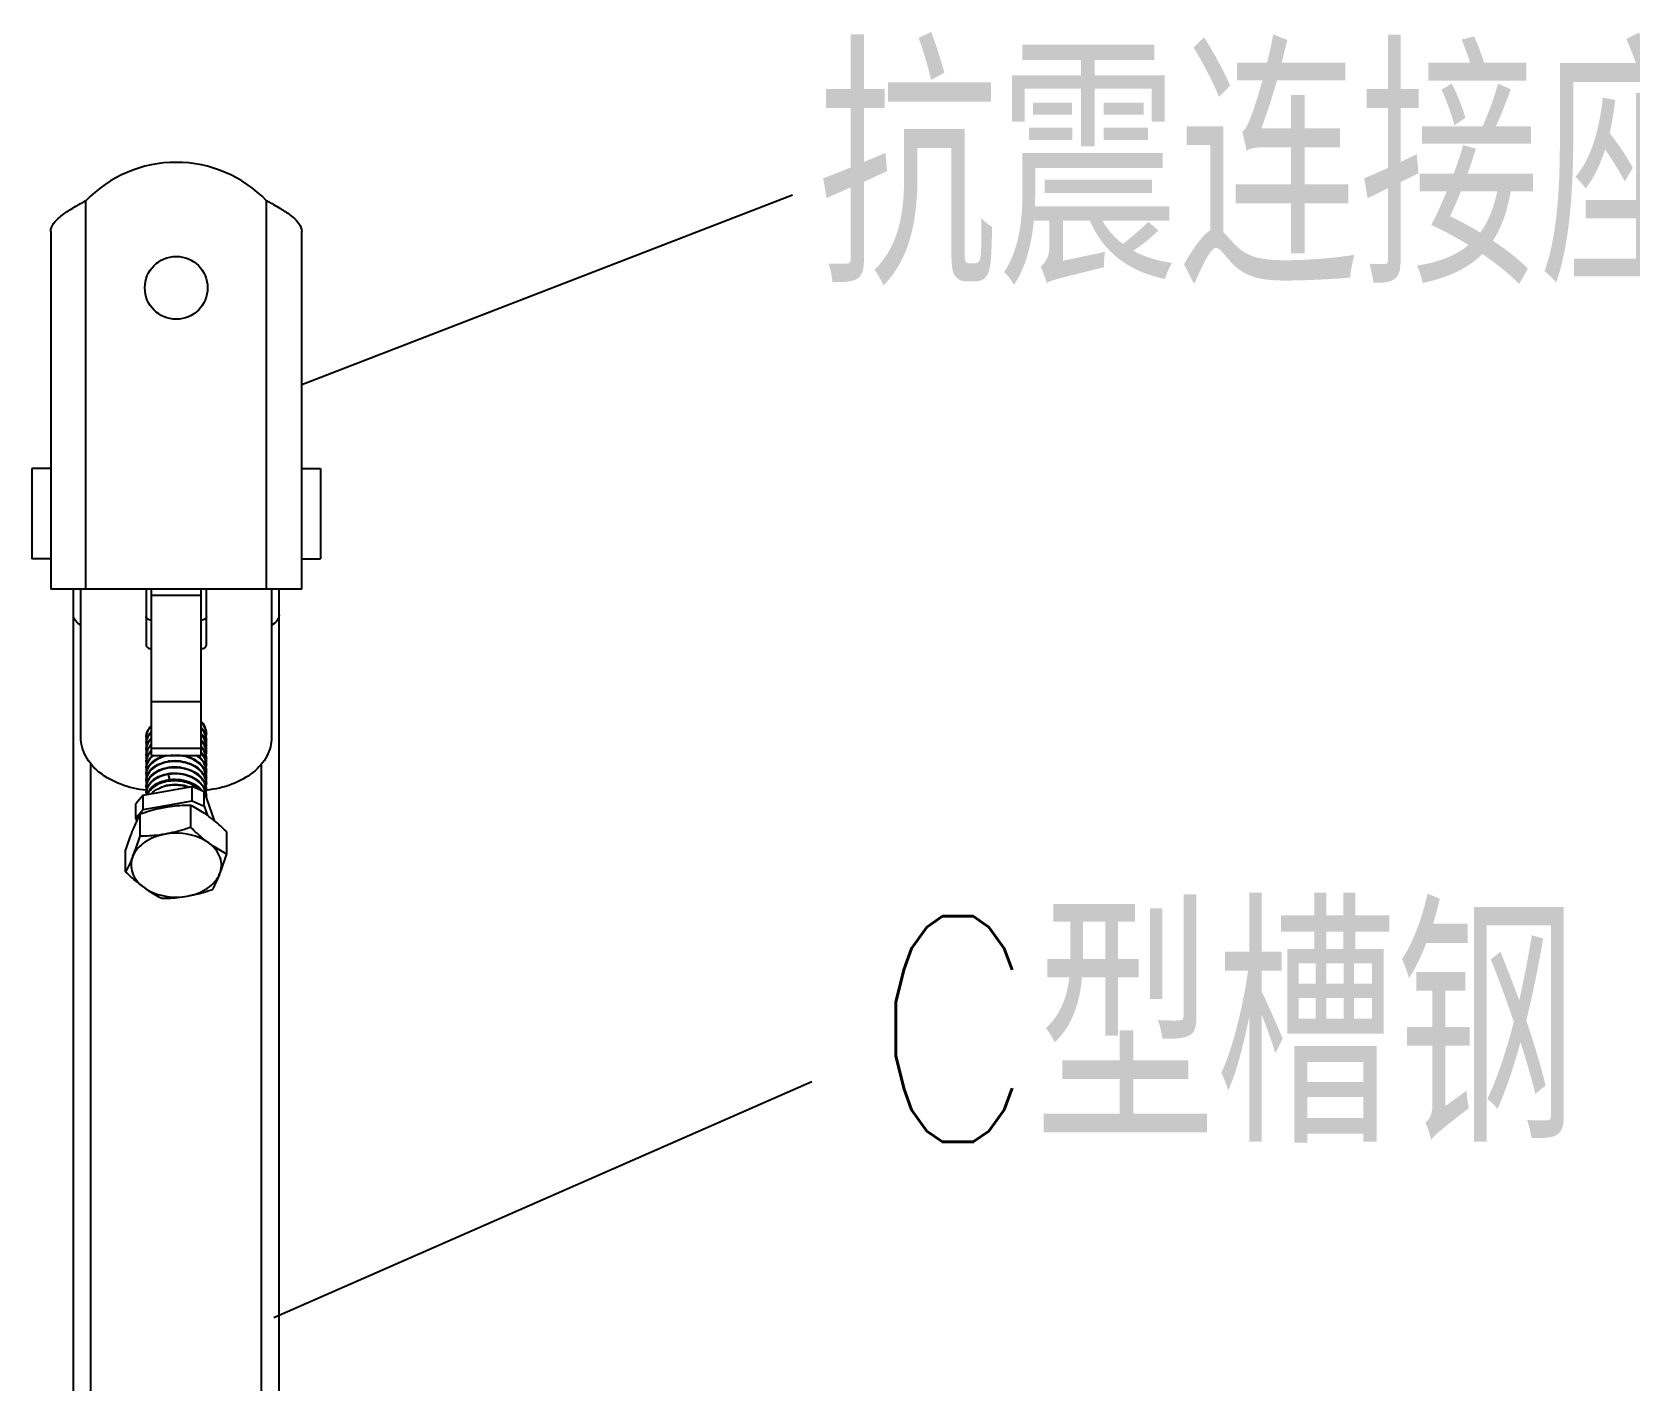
# Model space of a CAD drawing. Extents: x 27938 to 1507990, y 110129 to 923079.
# Drawn here: x 529262 to 532093, y 360611 to 363000 of the extents above; entities that cross this region are included whole.
import ezdxf

# ---------------------------------------------------------------- set-up
doc = ezdxf.new("R2010")
doc.units = 0
doc.header["$LTSCALE"] = 1000
doc.header["$MEASUREMENT"] = 0
doc.layers.add('W_DIM', color=4, linetype='Continuous')
doc.styles.get("Standard").update_dxf_attribs({"font": 'gbenor.shx', "bigfont": 'gbcbig.shx'})
doc.styles.add('wwp100', font='txt.shx', dxfattribs={"width": 0.7, "height": 400, "bigfont": 'hztxt.shx'})
doc.dimstyles.get("Standard").update_dxf_attribs({"dimtxt": 0.18, "dimasz": 0.18, "dimexe": 0.18, "dimexo": 0.0625, "dimgap": 0.09, "dimtad": 0, "dimtih": 1, "dimtoh": 1, "dimdec": 4, "dimzin": 0, "dimdsep": 46, "dimtxsty": 'Standard', "dimcen": 0.09, "dimadec": 0, "dimazin": 0, "dimtfac": 1, "dimtdec": 4, "dimtofl": 0, "dimtmove": 0, "dimatfit": 3, "dimfxl": 1, "dimtolj": 1, "dimtzin": 0, "dimarcsym": 0})

msp = doc.modelspace()

# ---------------------------------------------------------------- linework, layer by layer
at = {"linetype": 'Continuous'}
for p, q in [((529357.7, 362012.9), (529357.7, 362701.1)), ((529678, 362012.9), (529678, 362701.1)), ((529295.4, 362646.6), (529295.4, 362012.9)), ((529740.3, 362012.9), (529740.3, 362646.6)), ((529295.4, 362226.4), (529262, 362226.4)), ((529740.3, 362226.4), (529773.7, 362226.4)), ((529295.4, 362066.3), (529262, 362066.3)), ((529740.3, 362066.3), (529773.7, 362066.3)), ((529740.3, 362012.9), (529295.4, 362012.9)), ((529335.5, 359216.2), (529335.5, 362012.9)), ((529348.8, 361750), (529348.8, 362012.9)), ((529464.5, 362012.9), (529464.5, 361913.6)), ((529473.4, 362012.9), (529473.4, 361718.1)), ((529473.4, 362002.1), (529562.3, 362002.1)), ((529562.3, 361718.1), (529562.3, 362012.9)), ((529571.2, 361913.6), (529571.2, 362012.9)), ((529686.9, 362012.9), (529686.9, 361750)), ((529700.2, 359216.2), (529700.2, 362012.9)), ((529473.4, 361813.4), (529562.3, 361813.4)), ((529473.4, 361731.1), (529562.3, 361731.1)), ((529366.6, 359347.8), (529366.6, 361703.4)), ((529473.4, 361718.1), (529562.3, 361718.1)), ((529669.1, 359347.8), (529669.1, 361703.4)), ((529503.5, 361684.2), (529505.8, 361675)), ((529459.5, 361647.5), (529446.5, 361632.2)), ((529459.5, 361647.5), (529545.8, 361662.6)), ((529459.5, 361622.3), (529459.5, 361647.5)), ((529567.4, 361653.4), (529545.8, 361662.6)), ((529545.8, 361637.4), (529545.8, 361662.6)), ((529567.4, 361653.4), (529585.2, 361602.4)), ((529567.4, 361628.2), (529567.4, 361653.4)), ((529446.5, 361607.1), (529446.5, 361632.2)), ((529446.5, 361607.1), (529459.5, 361622.3)), ((529459.5, 361622.3), (529545.8, 361637.4)), ((529543.5, 361590.4), (529543.5, 361629.4)), ((529545.8, 361637.4), (529567.4, 361628.2)), ((529567.4, 361628.2), (529573.2, 361611.6)), ((529448.1, 361602.5), (529446.5, 361607.1)), ((529453.7, 361574.7), (529453.7, 361613.7)), ((529607.6, 361543.3), (529607.6, 361582.3)), ((529428.1, 361511.9), (529428.1, 361550.9))]:
    msp.add_line(p, q, dxfattribs=at)
for p, q in [((529262, 362226.4), (529262, 362066.3)), ((529773.7, 362226.4), (529773.7, 362066.3))]:
    msp.add_line(p, q)
msp.add_circle((529517.8, 362546.7), 55.6, dxfattribs=at)
for centre, radius, start, end in [((529517.8, 362546.7), 222.4, 43.9455, 136.0545), ((529524, 362388.4), 354.2, 117.9978, 119.2622), ((529511.7, 362388.4), 354.2, 60.7378, 62.0022), ((529499.3, 361733.6), 36.6, 135.4665, 138.8015), ((529531.5, 361750.6), 41.2, 39.7045, 41.528), ((529531.2, 361748.9), 41.7, 41.2696, 41.5925), ((529539.6, 361754.2), 31.7, 18.4603, 20.6754), ((529540.2, 361755.7), 31.1, 15.9619, 18.4588), ((529488.8, 361749.2), 24.3, 176.7735, 180.0108), ((529489, 361749.2), 24.6, 180.0526, 191.0446), ((529488.8, 361738.2), 24.3, 176.7894, 180.0075), ((529489, 361738.2), 24.5, 180.049, 190.9977), ((529499.3, 361722.6), 36.6, 135.4871, 138.7938), ((529499.3, 361711.6), 36.6, 135.4659, 138.8093), ((529531.8, 361706.8), 40.8, 38.3867, 41.6033), ((529531.5, 361705.2), 41.3, 39.969, 41.5624), ((529539.6, 361743.2), 31.7, 18.4602, 20.6744), ((529539.6, 361732.2), 31.7, 18.4602, 20.6742), ((529539.6, 361721.2), 31.7, 18.4603, 20.6751), ((529540.2, 361744.7), 31.1, 15.9611, 18.4587), ((529540.2, 361733.7), 31.1, 15.9615, 18.4587), ((529540.2, 361722.7), 31.1, 15.9624, 18.4588), ((529541.7, 361754.7), 29.5, 350.0725, 359.9827), ((529541.8, 361743.7), 29.5, 350.1241, 359.9724), ((529541.8, 361732.7), 29.5, 350.1633, 359.9862), ((529542, 361754.7), 29.3, 2.6981, 5.2477), ((529542, 361754.7), 29.2, 0.008, 2.6973), ((529542, 361743.7), 29.2, 359.9975, 2.695), ((529542, 361732.7), 29.2, 0.011, 2.6839), ((529488.8, 361727.2), 24.3, 176.785, 179.9983), ((529489, 361727.2), 24.6, 180.0405, 191.0531), ((529488.8, 361716.2), 24.3, 176.7769, 180.0081), ((529489, 361716.2), 24.5, 180.0497, 191.0016), ((529488.8, 361705.2), 24.3, 176.7867, 180.0021), ((529489, 361705.2), 24.5, 180.0437, 191.0051), ((529499.3, 361700.6), 36.6, 135.4702, 138.7951), ((529500.1, 361688.8), 37.7, 132.2645, 138.752), ((529502.5, 361686.3), 41.1, 129.2284, 132.3075), ((529514.9, 361649.6), 59.1, 98.9818, 101.0323), ((529532, 361694.6), 40.6, 37.6353, 41.5837), ((529539.6, 361710.1), 31.7, 18.4602, 20.6743), ((529539.6, 361699.1), 31.7, 18.4602, 20.6747), ((529540.2, 361711.7), 31.1, 15.9612, 18.4587), ((529540.2, 361700.7), 31.1, 15.9616, 18.4587), ((529541.7, 361721.7), 29.5, 350.0816, 359.9797), ((529541.8, 361710.7), 29.5, 350.141, 359.976), ((529542, 361721.7), 29.3, 2.6985, 5.2581), ((529542, 361699.7), 29.3, 2.6886, 5.2518), ((529542, 361721.7), 29.2, 0.005, 2.6978), ((529542, 361710.7), 29.2, 0.0011, 2.692), ((529488.8, 361694.2), 24.3, 176.7795, 180.0015), ((529489, 361694.2), 24.6, 180.0437, 191.062), ((529488.8, 361683.2), 24.3, 176.7801, 180.0075), ((529489, 361683.2), 24.5, 180.049, 190.9954), ((529515, 361603.9), 71.7, 97.4386, 99.2614), ((529514.8, 361617.2), 58.5, 100.5055, 101.18), ((529514.9, 361616.6), 59.1, 98.9052, 100.5042), ((529515, 361638.3), 59.4, 99.0333, 99.9567), ((529515.4, 361634.6), 63.2, 82.211, 82.5185), ((529539.6, 361688.1), 31.7, 18.4603, 20.6749), ((529539.6, 361677.1), 31.7, 18.4602, 20.6741), ((529539.6, 361666.1), 31.7, 18.4602, 20.6754), ((529540.2, 361689.7), 31.1, 15.9612, 18.4587), ((529540, 361678.6), 31.3, 18.117, 18.456), ((529540.2, 361678.7), 31.1, 15.9641, 18.119), ((529540.2, 361667.7), 31.1, 15.9619, 18.4587), ((529541.7, 361699.7), 29.5, 350.0747, 359.9827), ((529541.8, 361688.7), 29.5, 350.395, 359.9755), ((529541.8, 361677.7), 29.5, 350.1504, 359.9814), ((529542, 361699.7), 29.2, 0.008, 2.6878), ((529542, 361688.7), 29.2, 0.0004, 2.6959), ((529542, 361677.7), 29.2, 0.0063, 2.6857), ((529488.8, 361672.2), 24.3, 176.7856, 179.9966), ((529489, 361672.2), 24.5, 180.0384, 191.0179), ((529488.8, 361661.1), 24.3, 176.7743, 180.0077), ((529489, 361661.2), 24.6, 180.0498, 191.0645), ((529488.8, 361650.1), 24.3, 176.7845, 184.2112), ((529539.5, 361644), 31.8, 18.4202, 20.7394), ((529539.6, 361655.1), 31.7, 18.4602, 20.6746), ((529540.2, 361656.7), 31.1, 15.9611, 18.4587), ((529540.2, 361645.6), 31.1, 15.8298, 18.459), ((529541.7, 361666.7), 29.5, 350.0711, 359.9827), ((529541.7, 361655.7), 29.5, 350.1078, 359.9722), ((529542, 361666.7), 29.3, 2.6938, 5.2451), ((529541.8, 361644.5), 29.4, 2.8574, 5.2194), ((529542, 361666.7), 29.2, 0.008, 2.693), ((529542, 361655.6), 29.2, 359.9973, 2.6949), ((529541.8, 361644.5), 29.4, 0.0081, 2.8567), ((529541.8, 361644.5), 29.4, 356.5315, 0.0065)]:
    msp.add_arc(centre, radius, start, end, dxfattribs=at)
for points, knots in [([(529295.4, 362646.6), (529295.4, 362656.6), (529309.1, 362671.6), (529329.8, 362685.4), (529343.5, 362693.3), (529350.8, 362697.4)], [0, 0, 0, 0, 0.388881, 0.673899, 1, 1, 1, 1]), ([(529684.9, 362697.4), (529692.2, 362693.3), (529705.9, 362685.4), (529726.6, 362671.6), (529740.3, 362656.6), (529740.3, 362646.6)], [0, 0, 0, 0, 0.326101, 0.611119, 1, 1, 1, 1]), ([(529348.7, 361949), (529345, 361950.9), (529338.4, 361955.6), (529335.5, 361963.5), (529335.5, 361967)], [0, 0, 0, 0, 0.538137, 1, 1, 1, 1]), ([(529473.4, 361957.6), (529471.2, 361957.6), (529467.1, 361958.4), (529464.5, 361962.2), (529464.5, 361963.9)], [0, 0, 0, 0, 0.559761, 1, 1, 1, 1]), ([(529571.2, 361963.9), (529571.2, 361962.2), (529568.6, 361958.4), (529564.5, 361957.6), (529562.3, 361957.6)], [0, 0, 0, 0, 0.440239, 1, 1, 1, 1]), ([(529700.2, 361967), (529700.2, 361963.5), (529697.3, 361955.6), (529690.7, 361950.9), (529687, 361949)], [0, 0, 0, 0, 0.461863, 1, 1, 1, 1]), ([(529464.5, 361913.6), (529464.5, 361911.9), (529467.1, 361908.1), (529471.2, 361907.3), (529473.4, 361907.3)], [0, 0, 0, 0, 0.440239, 1, 1, 1, 1]), ([(529562.3, 361907.3), (529564.5, 361907.3), (529568.6, 361908.1), (529571.2, 361911.9), (529571.2, 361913.6)], [0, 0, 0, 0, 0.559761, 1, 1, 1, 1]), ([(529464.5, 361750.6), (529464.5, 361754.1), (529466.1, 361761.5), (529470.6, 361767.6), (529473.2, 361770.3)], [0, 0, 0, 0, 0.479607, 1, 1, 1, 1]), ([(529473.2, 361768.9), (529470.7, 361766.4), (529466.5, 361760.7), (529464.7, 361753.9), (529464.5, 361750.6)], [0, 0, 0, 0, 0.520009, 1, 1, 1, 1]), ([(529562.4, 361766.9), (529563.2, 361766), (529566.2, 361762.3), (529568.5, 361758), (529569.7, 361754.6)], [0, 0, 0, 0, 0.25985, 1, 1, 1, 1]), ([(529569.3, 361754.4), (529568.9, 361755.4), (529567.1, 361759.4), (529564.6, 361763.1), (529562.4, 361765.6)], [0, 0, 0, 0, 0.242549, 1, 1, 1, 1]), ([(529569.3, 361765.4), (529568.9, 361766.4), (529567.2, 361770.3), (529564.7, 361774), (529562.5, 361776.4)], [0, 0, 0, 0, 0.242679, 1, 1, 1, 1]), ([(529563.2, 361776.9), (529564, 361776.1), (529566.6, 361772.6), (529568.6, 361768.7), (529569.7, 361765.6)], [0, 0, 0, 0, 0.25881, 1, 1, 1, 1]), ([(529465, 361656.4), (529449.5, 361657.8), (529419.9, 361664.3), (529381.9, 361684.8), (529355.5, 361714.1), (529348.8, 361738.5), (529348.8, 361750)], [0, 0, 0, 0, 0.288185, 0.553327, 0.788006, 1, 1, 1, 1]), ([(529473.2, 361757.9), (529470.7, 361755.4), (529466.5, 361749.7), (529464.7, 361742.9), (529464.5, 361739.6)], [0, 0, 0, 0, 0.519993, 1, 1, 1, 1]), ([(529464.5, 361739.6), (529464.5, 361742.8), (529465.8, 361749.5), (529469.5, 361755.2), (529471.8, 361757.7)], [0, 0, 0, 0, 0.482588, 1, 1, 1, 1]), ([(529473.2, 361746.9), (529470.7, 361744.4), (529466.5, 361738.7), (529464.7, 361731.9), (529464.5, 361728.6)], [0, 0, 0, 0, 0.52002, 1, 1, 1, 1]), ([(529464.5, 361728.6), (529464.5, 361731.8), (529465.8, 361738.5), (529469.5, 361744.1), (529471.8, 361746.7)], [0, 0, 0, 0, 0.482583, 1, 1, 1, 1]), ([(529473.2, 361735.9), (529470.7, 361733.3), (529466.5, 361727.7), (529464.7, 361720.9), (529464.5, 361717.6)], [0, 0, 0, 0, 0.520002, 1, 1, 1, 1]), ([(529464.5, 361717.6), (529464.5, 361720.8), (529465.8, 361727.5), (529469.5, 361733.1), (529471.8, 361735.7)], [0, 0, 0, 0, 0.482587, 1, 1, 1, 1]), ([(529562.4, 361755.9), (529563.2, 361755), (529566.2, 361751.3), (529568.5, 361746.9), (529569.7, 361743.6)], [0, 0, 0, 0, 0.25988, 1, 1, 1, 1]), ([(529569.3, 361743.4), (529568.9, 361744.4), (529567.1, 361748.4), (529564.6, 361752.1), (529562.4, 361754.6)], [0, 0, 0, 0, 0.242552, 1, 1, 1, 1]), ([(529562.4, 361744.9), (529563.2, 361744), (529566.2, 361740.3), (529568.5, 361735.9), (529569.7, 361732.6)], [0, 0, 0, 0, 0.259876, 1, 1, 1, 1]), ([(529569.3, 361732.3), (529568.9, 361733.3), (529567.1, 361737.4), (529564.6, 361741.1), (529562.4, 361743.6)], [0, 0, 0, 0, 0.242544, 1, 1, 1, 1]), ([(529569.3, 361721.3), (529568.9, 361722.2), (529567.3, 361725.9), (529565.1, 361729.3), (529563.1, 361731.7)], [0, 0, 0, 0, 0.243219, 1, 1, 1, 1]), ([(529563.8, 361732.2), (529564.5, 361731.4), (529566.9, 361728.1), (529568.7, 361724.4), (529569.7, 361721.6)], [0, 0, 0, 0, 0.258068, 1, 1, 1, 1]), ([(529686.9, 361750), (529686.9, 361738.6), (529680.3, 361714.2), (529654, 361684.9), (529616.1, 361664.4), (529586.7, 361657.9), (529571.2, 361656.5)], [0, 0, 0, 0, 0.212085, 0.446759, 0.711828, 1, 1, 1, 1]), ([(529473.2, 361724.9), (529470.7, 361722.3), (529466.5, 361716.7), (529464.7, 361709.8), (529464.5, 361706.6)], [0, 0, 0, 0, 0.520001, 1, 1, 1, 1]), ([(529464.5, 361706.6), (529464.5, 361709.8), (529465.8, 361716.4), (529469.5, 361722.1), (529471.8, 361724.7)], [0, 0, 0, 0, 0.482586, 1, 1, 1, 1]), ([(529478.2, 361718.2), (529474.4, 361715.4), (529467.8, 361708.8), (529464.7, 361699.8), (529464.5, 361695.5)], [0, 0, 0, 0, 0.52908, 1, 1, 1, 1]), ([(529512.9, 361718.2), (529506.7, 361718), (529494.8, 361716.1), (529479.2, 361709), (529468, 361698.3), (529464.8, 361688.9), (529464.5, 361684.5)], [0, 0, 0, 0, 0.291873, 0.559175, 0.79302, 1, 1, 1, 1]), ([(529464.5, 361695.5), (529464.5, 361698.7), (529465.8, 361705.4), (529469.5, 361711.1), (529471.8, 361713.7)], [0, 0, 0, 0, 0.482585, 1, 1, 1, 1]), ([(529569.3, 361677.3), (529567.5, 361682), (529561.4, 361691), (529547.5, 361700.7), (529530.3, 361706.5), (529511.7, 361707.9), (529493.9, 361704.8), (529478.7, 361697.6), (529467.9, 361687), (529464.7, 361677.8), (529464.5, 361673.5)], [0, 0, 0, 0, 0.114222, 0.241564, 0.380183, 0.523375, 0.662466, 0.789658, 0.901085, 1, 1, 1, 1]), ([(529464.5, 361684.5), (529464.5, 361687.7), (529465.8, 361694.4), (529469.5, 361700.1), (529471.8, 361702.7)], [0, 0, 0, 0, 0.482588, 1, 1, 1, 1]), ([(529471.8, 361702.7), (529473.5, 361704.6), (529481.8, 361712.3), (529492.8, 361716.6), (529501.3, 361718.2)], [0, 0, 0, 0, 0.228177, 1, 1, 1, 1]), ([(529471.8, 361691.7), (529477.7, 361698.4), (529490.8, 361705.5), (529509.8, 361708.9), (529525.5, 361708.4), (529540.5, 361704.8), (529553.7, 361698.2), (529564, 361689.1), (529568.4, 361681.4), (529569.7, 361677.5)], [0, 0, 0, 0, 0.235001, 0.369196, 0.507414, 0.643709, 0.772807, 0.891505, 1, 1, 1, 1]), ([(529505.7, 361708), (529507.6, 361708.3), (529515.3, 361709.2), (529523.2, 361708.6), (529528.9, 361707.3)], [0, 0, 0, 0, 0.247797, 1, 1, 1, 1]), ([(529569.3, 361688.3), (529567.6, 361692.7), (529562, 361701.2), (529549.4, 361710.6), (529533.6, 361716.7), (529522, 361718.1), (529516.1, 361718.2)], [0, 0, 0, 0, 0.218898, 0.461373, 0.725247, 1, 1, 1, 1]), ([(529529.6, 361718.2), (529534.3, 361717.3), (529543.3, 361714.7), (529555.2, 361708.1), (529564.5, 361699.3), (529568.5, 361692.2), (529569.7, 361688.5)], [0, 0, 0, 0, 0.276521, 0.537648, 0.778453, 1, 1, 1, 1]), ([(529569.3, 361699.3), (529567.9, 361703), (529563.5, 361710.3), (529557.1, 361715.8), (529553.6, 361718.2)], [0, 0, 0, 0, 0.478395, 1, 1, 1, 1]), ([(529555.6, 361718.1), (529558.8, 361715.7), (529564.6, 361710.2), (529568.5, 361703.1), (529569.7, 361699.5)], [0, 0, 0, 0, 0.520421, 1, 1, 1, 1]), ([(529562.4, 361722.9), (529563.2, 361722), (529566.2, 361718.2), (529568.5, 361713.9), (529569.7, 361710.5)], [0, 0, 0, 0, 0.259878, 1, 1, 1, 1]), ([(529569.3, 361710.3), (529569, 361711.1), (529567.6, 361714.3), (529565.8, 361717.3), (529564.1, 361719.4)], [0, 0, 0, 0, 0.244171, 1, 1, 1, 1]), ([(529569.3, 361666.3), (529567.5, 361671), (529561.4, 361680), (529547.5, 361689.7), (529530.3, 361695.5), (529511.7, 361696.9), (529493.9, 361693.8), (529478.7, 361686.6), (529467.9, 361676), (529464.7, 361666.8), (529464.5, 361662.5)], [0, 0, 0, 0, 0.11422, 0.241557, 0.38018, 0.523371, 0.662464, 0.789655, 0.901082, 1, 1, 1, 1]), ([(529464.5, 361673.5), (529464.5, 361676.7), (529465.8, 361683.4), (529469.5, 361689.1), (529471.8, 361691.7)], [0, 0, 0, 0, 0.482586, 1, 1, 1, 1]), ([(529503.5, 361684.2), (529498.3, 361683.4), (529488.5, 361680.6), (529475.9, 361673.3), (529467.2, 361663.4), (529464.7, 361655.3), (529464.5, 361651.5)], [0, 0, 0, 0, 0.290521, 0.554658, 0.788516, 1, 1, 1, 1]), ([(529464.5, 361662.5), (529464.5, 361665.7), (529465.8, 361672.4), (529469.5, 361678.1), (529471.8, 361680.7)], [0, 0, 0, 0, 0.482586, 1, 1, 1, 1]), ([(529471.8, 361680.7), (529477.7, 361687.4), (529490.8, 361694.5), (529509.8, 361697.9), (529525.5, 361697.4), (529540.5, 361693.8), (529553.7, 361687.2), (529564, 361678.1), (529568.4, 361670.4), (529569.7, 361666.5)], [0, 0, 0, 0, 0.234995, 0.369193, 0.507415, 0.643708, 0.772808, 0.891506, 1, 1, 1, 1]), ([(529471.8, 361669.6), (529473.6, 361671.7), (529482.4, 361679.7), (529494.2, 361684), (529503.2, 361685.5)], [0, 0, 0, 0, 0.22749, 1, 1, 1, 1]), ([(529471.8, 361658.6), (529473.6, 361660.7), (529482.5, 361668.8), (529494.4, 361673.1), (529503.5, 361674.6)], [0, 0, 0, 0, 0.227377, 1, 1, 1, 1]), ([(529502.3, 361685.4), (529504.6, 361685.9), (529513.7, 361687.3), (529523.2, 361686.7), (529530, 361685)], [0, 0, 0, 0, 0.246468, 1, 1, 1, 1]), ([(529503.2, 361685.5), (529510.2, 361686.7), (529524.5, 361687), (529544.5, 361681.7), (529560.8, 361671.3), (529567.9, 361660.9), (529569.7, 361655.5)], [0, 0, 0, 0, 0.271171, 0.538307, 0.783282, 1, 1, 1, 1]), ([(529569.2, 361655.3), (529567.3, 361660.5), (529560.1, 361670.5), (529543.9, 361680.5), (529524.3, 361685.6), (529510.3, 361685.3), (529503.5, 361684.2)], [0, 0, 0, 0, 0.217951, 0.46337, 0.729831, 1, 1, 1, 1]), ([(529505.6, 361697), (529507.1, 361697.2), (529513.1, 361698), (529519.2, 361697.8), (529523.6, 361697.2)], [0, 0, 0, 0, 0.247252, 1, 1, 1, 1]), ([(529505.8, 361674.9), (529516.8, 361676.4), (529538.5, 361674.5), (529557.8, 361662.9), (529564, 361655)], [0, 0, 0, 0, 0.526254, 1, 1, 1, 1]), ([(529505.8, 361675), (529507.7, 361675.3), (529515.7, 361676.2), (529523.8, 361675.5), (529529.6, 361674.1)], [0, 0, 0, 0, 0.247915, 1, 1, 1, 1]), ([(529464.5, 361651.5), (529464.5, 361654.7), (529465.8, 361661.4), (529469.5, 361667.1), (529471.8, 361669.6)], [0, 0, 0, 0, 0.482589, 1, 1, 1, 1]), ([(529465.8, 361648.6), (529466.2, 361649.5), (529467.6, 361653.1), (529469.8, 361656.4), (529471.8, 361658.6)], [0, 0, 0, 0, 0.241445, 1, 1, 1, 1]), ([(529559.3, 361657), (529552.8, 361663.1), (529540.1, 361669.6), (529522, 361673), (529507.7, 361673.1), (529494.1, 361670.4), (529479, 361664.1), (529469.8, 361655.5), (529466.8, 361648.8)], [0, 0, 0, 0, 0.255096, 0.39268, 0.530602, 0.663916, 0.788307, 1, 1, 1, 1]), ([(529473.1, 361649.9), (529480.8, 361658), (529498.3, 361665.3), (529521.9, 361666.3), (529534.4, 361663.7), (529540.3, 361661.6)], [0, 0, 0, 0, 0.470214, 0.736055, 1, 1, 1, 1]), ([(529488.5, 361660.4), (529492.3, 361662.4), (529509.3, 361668.7), (529529, 361667.2), (529541.7, 361661.9)], [0, 0, 0, 0, 0.239303, 1, 1, 1, 1]), ([(529498.6, 361625.7), (529494.8, 361625), (529479.6, 361622), (529464.8, 361617.5), (529453.7, 361613.7)], [0, 0, 0, 0, 0.248499, 1, 1, 1, 1]), ([(529543.5, 361629.4), (529539.8, 361629.4), (529524.8, 361629.1), (529509.8, 361627.6), (529498.6, 361625.7)], [0, 0, 0, 0, 0.246121, 1, 1, 1, 1]), ([(529575.6, 361609.9), (529572.9, 361611.9), (529562.7, 361619.1), (529551.8, 361625.3), (529543.5, 361629.4)], [0, 0, 0, 0, 0.263099, 1, 1, 1, 1]), ([(529453.7, 361613.7), (529452.7, 361611.7), (529448, 361602.8), (529443.9, 361593.6), (529440.9, 361586.4)], [0, 0, 0, 0, 0.226572, 1, 1, 1, 1]), ([(529543.5, 361590.4), (529539.8, 361589.1), (529525.1, 361584.3), (529510.1, 361580.5), (529498.6, 361578.5)], [0, 0, 0, 0, 0.251163, 1, 1, 1, 1]), ([(529575.6, 361562.8), (529572.8, 361564.8), (529561.6, 361573.4), (529551.2, 361582.9), (529543.5, 361590.4)], [0, 0, 0, 0, 0.240981, 1, 1, 1, 1]), ([(529607.6, 361582.3), (529605, 361584.8), (529594.8, 361594.6), (529584, 361603.7), (529575.6, 361609.9)], [0, 0, 0, 0, 0.257895, 1, 1, 1, 1]), ([(529440.9, 361586.4), (529439.8, 361583.7), (529435.2, 361572), (529431.1, 361560.1), (529428.1, 361550.9)], [0, 0, 0, 0, 0.233658, 1, 1, 1, 1]), ([(529498.6, 361578.5), (529492, 361577.3), (529479.3, 361573.9), (529462.4, 361565.2), (529449, 361553.7), (529442.9, 361544.1), (529440.9, 361539.2)], [0, 0, 0, 0, 0.27851, 0.540172, 0.780428, 1, 1, 1, 1]), ([(529440.9, 361539.2), (529442, 361541.9), (529446.6, 361553.6), (529450.7, 361565.5), (529453.7, 361574.7)], [0, 0, 0, 0, 0.233658, 1, 1, 1, 1]), ([(529498.6, 361578.5), (529494.9, 361577.8), (529480, 361575.6), (529465, 361574.8), (529453.7, 361574.7)], [0, 0, 0, 0, 0.254083, 1, 1, 1, 1]), ([(529575.6, 361562.8), (529570.5, 361566.5), (529547.1, 361579.4), (529518.6, 361582), (529498.6, 361578.5)], [0, 0, 0, 0, 0.235366, 1, 1, 1, 1]), ([(529594.8, 361507.8), (529596.7, 361512.4), (529598.9, 361522.4), (529596.4, 361537.7), (529588.3, 361551.8), (529580.2, 361559.4), (529575.6, 361562.8)], [0, 0, 0, 0, 0.238229, 0.47528, 0.726056, 1, 1, 1, 1]), ([(529575.6, 361562.8), (529578.2, 361560.8), (529588.5, 361553.6), (529599.4, 361547.4), (529607.6, 361543.3)], [0, 0, 0, 0, 0.263099, 1, 1, 1, 1]), ([(529440.9, 361539.2), (529439.9, 361536.6), (529436, 361527.4), (529431.6, 361518.3), (529428.1, 361511.9)], [0, 0, 0, 0, 0.275005, 1, 1, 1, 1]), ([(529440.9, 361539.2), (529439, 361534.6), (529436.8, 361524.6), (529439.3, 361509.3), (529447.4, 361495.2), (529455.5, 361487.6), (529460.1, 361484.2)], [0, 0, 0, 0, 0.238229, 0.47528, 0.726056, 1, 1, 1, 1]), ([(529594.8, 361507.8), (529595.9, 361510.5), (529600.5, 361522.2), (529604.6, 361534.1), (529607.6, 361543.3)], [0, 0, 0, 0, 0.233658, 1, 1, 1, 1]), ([(529460.1, 361484.2), (529457.4, 361486.3), (529446.2, 361494.9), (529435.8, 361504.4), (529428.1, 361511.9)], [0, 0, 0, 0, 0.240981, 1, 1, 1, 1]), ([(529537.1, 361468.5), (529543.7, 361469.7), (529556.4, 361473.1), (529573.3, 361481.8), (529586.7, 361493.3), (529592.8, 361502.9), (529594.8, 361507.8)], [0, 0, 0, 0, 0.27851, 0.540172, 0.780428, 1, 1, 1, 1]), ([(529594.8, 361507.8), (529593.7, 361505.2), (529589.8, 361496), (529585.4, 361486.9), (529582, 361480.5)], [0, 0, 0, 0, 0.275005, 1, 1, 1, 1]), ([(529460.1, 361484.2), (529462.8, 361482.3), (529473, 361475.1), (529483.9, 361468.9), (529492.2, 361464.8)], [0, 0, 0, 0, 0.263099, 1, 1, 1, 1]), ([(529460.1, 361484.2), (529465.2, 361480.5), (529488.6, 361467.6), (529517.1, 361465), (529537.1, 361468.5)], [0, 0, 0, 0, 0.235366, 1, 1, 1, 1]), ([(529537.1, 361468.5), (529540.9, 361469.2), (529556.1, 361472.2), (529570.9, 361476.7), (529582, 361480.5)], [0, 0, 0, 0, 0.248499, 1, 1, 1, 1]), ([(529492.2, 361464.8), (529495.9, 361464.8), (529510.9, 361465.1), (529525.9, 361466.6), (529537.1, 361468.5)], [0, 0, 0, 0, 0.246121, 1, 1, 1, 1])]:
    msp.add_open_spline(points, degree=3, knots=knots, dxfattribs=at)
for points in [[(529571.1, 361757.4), (529570.9, 361759.7), (529570.4, 361762), (529569.7, 361764.2)], [(529570.1, 361764.3), (529570.8, 361761.6), (529571.2, 361758.9), (529571.2, 361756.1)], [(529571.2, 361745.1), (529571.1, 361747.8), (529570.5, 361750.6), (529569.7, 361753.2)], [(529571.2, 361734.1), (529571.1, 361736.8), (529570.5, 361739.6), (529569.7, 361742.2)], [(529571.1, 361724.4), (529570.9, 361726.7), (529570.4, 361729), (529569.7, 361731.2)], [(529570.1, 361753.3), (529570.8, 361750.6), (529571.2, 361747.9), (529571.2, 361745.1)], [(529570.1, 361742.3), (529570.8, 361739.6), (529571.2, 361736.8), (529571.2, 361734.1)], [(529570.1, 361731.3), (529570.8, 361728.6), (529571.2, 361725.8), (529571.2, 361723.1)], [(529571.2, 361712.1), (529571.1, 361714.8), (529570.5, 361717.6), (529569.7, 361720.2)], [(529571.1, 361702.4), (529570.9, 361704.7), (529570.4, 361707), (529569.7, 361709.2)], [(529570.1, 361720.3), (529570.8, 361717.6), (529571.2, 361714.8), (529571.2, 361712.1)], [(529570.1, 361709.2), (529570.8, 361706.6), (529571.2, 361703.8), (529571.2, 361701.1)], [(529571.2, 361690), (529571.1, 361692.8), (529570.5, 361695.5), (529569.7, 361698.2)], [(529571.2, 361679), (529571.1, 361681.8), (529570.5, 361684.5), (529569.7, 361687.1)], [(529571.1, 361669.3), (529570.9, 361671.6), (529570.4, 361673.9), (529569.7, 361676.1)], [(529570.1, 361698.2), (529570.8, 361695.6), (529571.2, 361692.8), (529571.2, 361690.1)], [(529570.1, 361687.2), (529570.8, 361684.6), (529571.2, 361681.8), (529571.2, 361679)], [(529570.1, 361676.2), (529570.8, 361673.6), (529571.2, 361670.8), (529571.2, 361668)], [(529571.2, 361657), (529571.1, 361659.8), (529570.5, 361662.5), (529569.7, 361665.1)], [(529571.1, 361647.2), (529570.9, 361649.5), (529570.4, 361651.8), (529569.7, 361654)], [(529570.1, 361665.2), (529570.8, 361662.6), (529571.2, 361659.8), (529571.2, 361657)], [(529570.1, 361654.1), (529570.8, 361651.5), (529571.2, 361648.7), (529571.2, 361646)]]:
    msp.add_open_spline(points, degree=3, dxfattribs=at)

# ---------------------------------------------------------------- texts
at = {"layer": 'W_DIM', "color": 7, "style": 'wwp100', "width": 0.8}
for s, p in [('抗震连接座A', (530654.7, 362554.3)), ('C型槽钢', (530752.5, 361032.9))]:
    msp.add_text(s, height=400, dxfattribs=at).set_placement(p)

# ---------------------------------------------------------------- leaders
at = {"layer": 'W_DIM', "color": 7}
for points in [[(529740.3, 362375.1), (530610.4, 362711.3)], [(529691.1, 360722), (530644.8, 361140.1)]]:
    msp.add_leader(points, dimstyle='Standard', override={"dimgap": 20}, dxfattribs=at)

doc.saveas('drawing.dxf')
